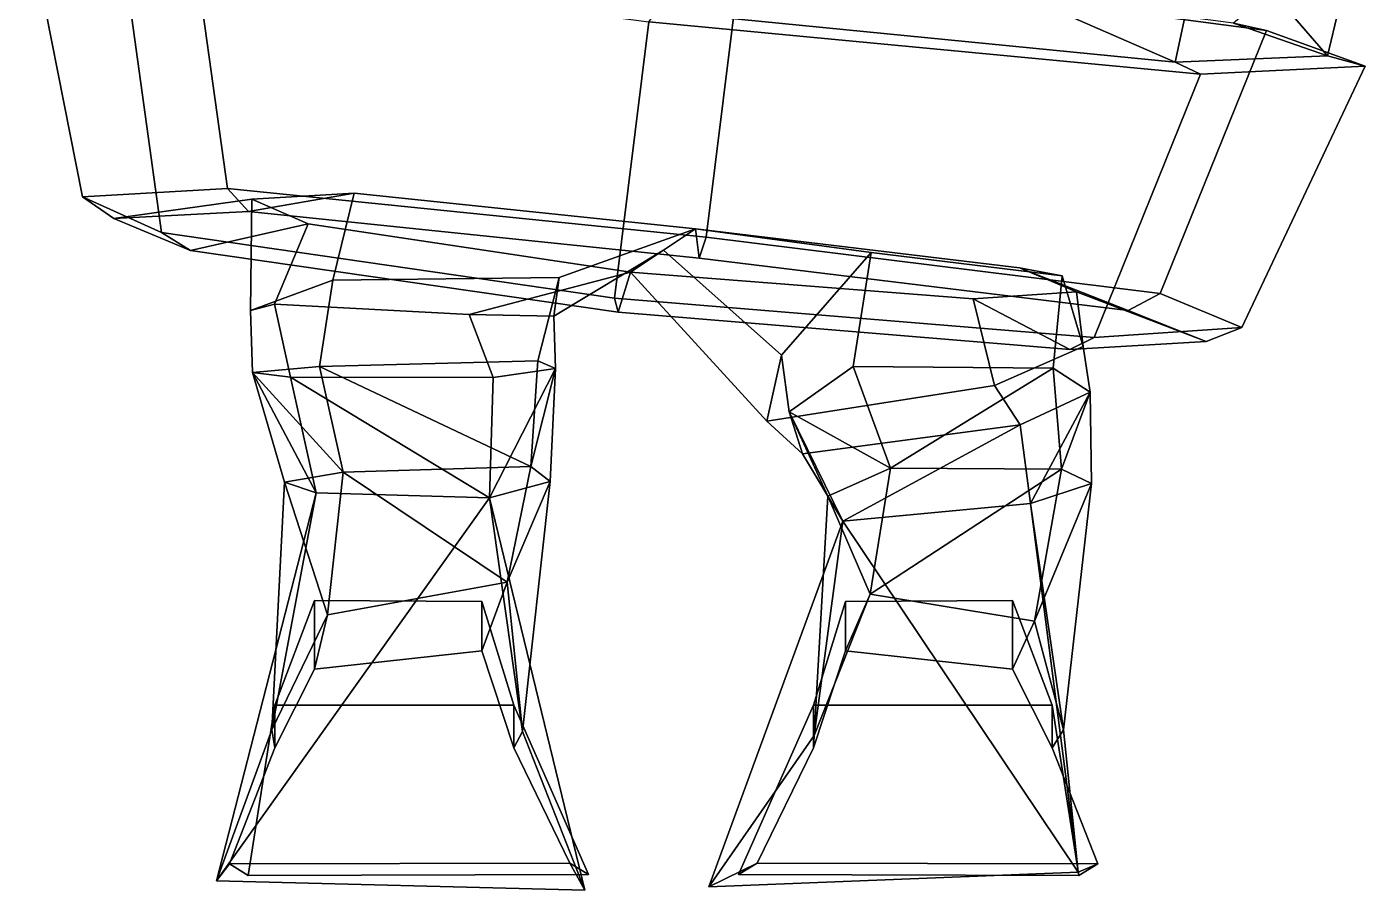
# Model space of a CAD drawing. Extents: x -163 to 138, y -156 to 341.
# Drawn here: x -127.6 to 136.6, y -155.9 to 14.4 of the extents above; entities that cross this region are included whole.
import ezdxf

# ---------------------------------------------------------------- set-up
doc = ezdxf.new("R2010")
doc.units = 0

msp = doc.modelspace()

# ---------------------------------------------------------------- linework, layer by layer
for points in [[(99.08065, 7.447617, -85.599899), (-3.19304, 17.464691, -109.316307), (1.64576, 49.901245, -101.599159)], [(99.08065, 7.447617, -85.599899), (1.64576, 49.901245, -101.599159), (105.295883, 36.311935, -75.666901)], [(-95.649208, 37.64682, 90.098267), (-127.579742, 36.396423, 8.336931), (-116.558609, -19.131927, 4.694824), (-87.981071, -17.503891, 86.66996)], [(6.489249, -27.09494, 114.730194), (13.276267, 27.396729, 117.289238), (-95.649208, 37.64682, 90.098267), (-87.981071, -17.503891, 86.66996)], [(-116.558609, -19.131927, 4.694824), (-127.579742, 36.396423, 8.336931), (-108.651245, 28.986725, -84.119797), (-100.983109, -26.163971, -87.548096)], [(129.182632, 8.658173, -7.971487), (99.08065, 7.447617, -85.599899), (105.295883, 36.311935, -75.666901)], [(129.182632, 8.658173, -7.971487), (105.295883, 36.311935, -75.666901), (135.698364, 35.979858, -9.418477)], [(110.586876, 15.11142, 68.575378), (129.182632, 8.658173, -7.971487), (135.698364, 35.979858, -9.418477)], [(-100.983109, -26.163971, -87.548096), (-108.651245, 28.986725, -84.119797), (-4.788312, 15.363968, -124.875107), (-11.583583, -39.132462, -127.432915)], [(6.489249, -27.09494, 114.730194), (96.116035, -38.238823, 74.931068), (117.12014, 13.68251, 76.531097), (13.276267, 27.396729, 117.289238)], [(13.276267, 27.396729, 117.289238), (117.12014, 13.68251, 76.531097), (110.586876, 15.11142, 68.575378), (12.504298, 27.959991, 105.039772)], [(104.118103, 5.022415, -97.686958), (-4.788312, 15.363968, -124.875107), (-3.19304, 17.464691, -109.316307), (99.08065, 7.447617, -85.599899)], [(83.113998, -46.898911, -99.286987), (-11.583583, -39.132462, -127.432915), (-4.788312, 15.363968, -124.875107), (104.118103, 5.022415, -97.686958)], [(117.12014, 13.68251, 76.531097), (96.116035, -38.238823, 74.931068), (112.245079, -44.902184, -9.894764), (136.602188, 6.641495, -8.508537)], [(136.602188, 6.641495, -8.508537), (129.182632, 8.658173, -7.971487), (110.586876, 15.11142, 68.575378), (117.12014, 13.68251, 76.531097)], [(104.118103, 5.022415, -97.686958), (99.08065, 7.447617, -85.599899), (129.182632, 8.658173, -7.971487), (136.602188, 6.641495, -8.508537)], [(112.245079, -44.902184, -9.894764), (83.113998, -46.898911, -99.286987), (104.118103, 5.022415, -97.686958), (136.602188, 6.641495, -8.508537)], [(-87.981071, -17.503891, 86.66996), (-116.558609, -19.131927, 4.694824), (-110.420715, -23.405655, 4.109475), (-83.78537, -22.046814, 77.772194)], [(-83.78537, -22.046814, 77.772194), (-110.420715, -23.405655, 4.109475), (-83.138351, -19.589233, 2.742839), (-62.94138, -18.401611, 61.318363)], [(6.489249, -27.09494, 114.730194), (-87.981071, -17.503891, 86.66996), (-83.78537, -22.046814, 77.772194), (5.127052, -31.2705, 102.258179)], [(5.127052, -31.2705, 102.258179), (-83.78537, -22.046814, 77.772194), (-62.94138, -18.401611, 61.318363), (4.406085, -25.465576, 81.481453)], [(-62.94138, -18.401611, 61.318363), (-83.138351, -19.589233, 2.742839), (-83.402046, -41.574127, 3.697751), (-67.151306, -35.585548, 42.013733)], [(4.406085, -25.465576, 81.481453), (-62.94138, -18.401611, 61.318363), (-67.151306, -35.585548, 42.013733), (-22.479437, -35.078705, 58.615498)], [(-116.558609, -19.131927, 4.694824), (-100.983109, -26.163971, -87.548096), (-95.291603, -29.710609, -76.403084), (-110.420715, -23.405655, 4.109475)], [(-110.420715, -23.405655, 4.109475), (-95.291603, -29.710609, -76.403084), (-72.033394, -24.457397, -60.508148), (-83.138351, -19.589233, 2.742839)], [(-83.138351, -19.589233, 2.742839), (-72.033394, -24.457397, -60.508148), (-78.715988, -40.310883, -39.626442), (-83.402046, -41.574127, 3.697751)], [(-100.983109, -26.163971, -87.548096), (-11.583583, -39.132462, -127.432915), (-10.866605, -41.923172, -112.045456), (-95.291603, -29.710609, -76.403084)], [(-95.291603, -29.710609, -76.403084), (-10.866605, -41.923172, -112.045456), (-8.435524, -34.018814, -90.58699), (-72.033394, -24.457397, -60.508148)], [(-72.033394, -24.457397, -60.508148), (-8.435524, -34.018814, -90.58699), (-40.271252, -42.34845, -66.984779), (-78.715988, -40.310883, -39.626442)], [(-1.888595, -29.658188, -2.862784), (4.406085, -25.465576, 81.481453), (-22.479437, -35.078705, 58.615498), (-23.533455, -42.676712, -4.050169)], [(21.380507, -50.403389, 0.039218), (39.096455, -30.114532, 58.656452), (4.406085, -25.465576, 81.481453), (-1.888595, -29.658188, -2.862784)], [(4.406085, -25.465576, 81.481453), (39.096455, -30.114532, 58.656452), (76.809349, -34.72731, 30.342609), (68.333183, -33.187119, 52.947689)], [(5.127052, -31.2705, 102.258179), (4.406085, -25.465576, 81.481453), (68.333183, -33.187119, 52.947689), (89.787041, -41.596352, 66.704407)], [(6.489249, -27.09494, 114.730194), (5.127052, -31.2705, 102.258179), (89.787041, -41.596352, 66.704407), (96.116035, -38.238823, 74.931068)], [(-8.435524, -34.018814, -90.58699), (-1.888595, -29.658188, -2.862784), (-23.533455, -42.676712, -4.050169), (-40.271252, -42.34845, -66.984779)], [(21.380507, -50.403389, 0.039218), (-1.888595, -29.658188, -2.862784), (-8.435524, -34.018814, -90.58699), (18.520185, -63.425636, -64.710442)], [(35.550079, -52.637367, 25.979971), (39.096455, -30.114532, 58.656452), (21.380507, -50.403389, 0.039218), (22.873512, -61.576935, 1.633331)], [(35.550079, -52.637367, 25.979971), (75.029213, -52.959702, 9.011797), (76.809349, -34.72731, 30.342609), (39.096455, -30.114532, 58.656452)], [(78.280807, -49.260147, -87.470871), (59.241169, -39.242905, -68.878822), (-8.435524, -34.018814, -90.58699), (-10.866605, -41.923172, -112.045456)], [(59.241169, -39.242905, -68.878822), (63.434776, -56.379524, -49.845867), (18.520185, -63.425636, -64.710442), (-8.435524, -34.018814, -90.58699)], [(68.333183, -33.187119, 52.947689), (76.809349, -34.72731, 30.342609), (80.896774, -48.650665, -9.648243), (79.637161, -37.922714, -7.636484)], [(89.787041, -41.596352, 66.704407), (68.333183, -33.187119, 52.947689), (79.637161, -37.922714, -7.636484), (105.227127, -47.694168, -9.641235)], [(-69.77755, -52.612366, 17.606943), (-67.151306, -35.585548, 42.013733), (-83.402046, -41.574127, 3.697751), (-83.044762, -53.776596, 2.247849)], [(-26.691467, -51.49852, 20.751299), (-22.479437, -35.078705, 58.615498), (-67.151306, -35.585548, 42.013733), (-69.77755, -52.612366, 17.606943)], [(-26.691467, -51.49852, 20.751299), (-23.205948, -52.995667, -6.808313), (-23.533455, -42.676712, -4.050169), (-22.479437, -35.078705, 58.615498)], [(75.029213, -52.959702, 9.011797), (82.279366, -57.697762, -9.520195), (80.896774, -48.650665, -9.648243), (76.809349, -34.72731, 30.342609)], [(83.113998, -46.898911, -99.286987), (78.280807, -49.260147, -87.470871), (-10.866605, -41.923172, -112.045456), (-11.583583, -39.132462, -127.432915)], [(79.637161, -37.922714, -7.636484), (80.896774, -48.650665, -9.648243), (63.434776, -56.379524, -49.845867), (59.241169, -39.242905, -68.878822)], [(105.227127, -47.694168, -9.641235), (79.637161, -37.922714, -7.636484), (59.241169, -39.242905, -68.878822), (78.280807, -49.260147, -87.470871)], [(96.116035, -38.238823, 74.931068), (89.787041, -41.596352, 66.704407), (105.227127, -47.694168, -9.641235), (112.245079, -44.902184, -9.894764)], [(-83.044762, -53.776596, 2.247849), (-83.402046, -41.574127, 3.697751), (-78.715988, -40.310883, -39.626442), (-75.528931, -54.736069, -17.421618)], [(-75.528931, -54.736069, -17.421618), (-78.715988, -40.310883, -39.626442), (-40.271252, -42.34845, -66.984779), (-35.539745, -54.765747, -33.13879)], [(-23.205948, -52.995667, -6.808313), (-35.539745, -54.765747, -33.13879), (-40.271252, -42.34845, -66.984779), (-23.533455, -42.676712, -4.050169)], [(112.245079, -44.902184, -9.894764), (105.227127, -47.694168, -9.641235), (78.280807, -49.260147, -87.470871), (83.113998, -46.898911, -99.286987)], [(82.279366, -57.697762, -9.520195), (68.499657, -64.158661, -25.255655), (63.434776, -56.379524, -49.845867), (80.896774, -48.650665, -9.648243)], [(-65.136322, -73.478828, 29.892244), (-69.77755, -52.612366, 17.606943), (-83.044762, -53.776596, 2.247849)], [(-28.10742, -72.317993, 33.142654), (-26.691467, -51.49852, 20.751299), (-69.77755, -52.612366, 17.606943)], [(-28.10742, -72.317993, 33.142654), (-69.77755, -52.612366, 17.606943), (-65.136322, -73.478828, 29.892244)], [(-28.10742, -72.317993, 33.142654), (-23.205948, -52.995667, -6.808313), (-26.691467, -51.49852, 20.751299)], [(22.873512, -61.576935, 1.633331), (21.380507, -50.403389, 0.039218), (18.520185, -63.425636, -64.710442), (25.504608, -69.866524, -26.739183)], [(42.902527, -72.672775, 42.170101), (35.550079, -52.637367, 25.979971), (22.873512, -61.576935, 1.633331)], [(42.902527, -72.672775, 42.170101), (75.029213, -52.959702, 9.011797), (35.550079, -52.637367, 25.979971)], [(-65.136322, -73.478828, 29.892244), (-83.044762, -53.776596, 2.247849), (-76.687584, -75.448769, 15.736298)], [(-76.687584, -75.448769, 15.736298), (-83.044762, -53.776596, 2.247849), (-70.437996, -77.511696, -2.178481)], [(-70.437996, -77.511696, -2.178481), (-83.044762, -53.776596, 2.247849), (-75.528931, -54.736069, -17.421618)], [(-70.437996, -77.511696, -2.178481), (-75.528931, -54.736069, -17.421618), (-36.263844, -78.522408, -16.196922)], [(-36.263844, -78.522408, -16.196922), (-75.528931, -54.736069, -17.421618), (-35.539745, -54.765747, -33.13879)], [(-36.263844, -78.522408, -16.196922), (-35.539745, -54.765747, -33.13879), (-23.205948, -52.995667, -6.808313)], [(-24.270231, -75.338257, 7.80922), (-36.263844, -78.522408, -16.196922), (-23.205948, -52.995667, -6.808313)], [(-28.10742, -72.317993, 33.142654), (-24.270231, -75.338257, 7.80922), (-23.205948, -52.995667, -6.808313)], [(42.902527, -72.672775, 42.170101), (76.630013, -72.842453, 27.055836), (75.029213, -52.959702, 9.011797)], [(76.630013, -72.842453, 27.055836), (82.279366, -57.697762, -9.520195), (75.029213, -52.959702, 9.011797)], [(68.499657, -64.158661, -25.255655), (25.504608, -69.866524, -26.739183), (18.520185, -63.425636, -64.710442), (63.434776, -56.379524, -49.845867)], [(70.507851, -79.653664, -4.629234), (68.499657, -64.158661, -25.255655), (82.279366, -57.697762, -9.520195)], [(82.59774, -75.717491, 10.065603), (70.507851, -79.653664, -4.629234), (82.279366, -57.697762, -9.520195)], [(76.630013, -72.842453, 27.055836), (82.59774, -75.717491, 10.065603), (82.279366, -57.697762, -9.520195)], [(42.902527, -72.672775, 42.170101), (22.873512, -61.576935, 1.633331), (30.512785, -78.167618, 19.758963)], [(33.483822, -83.151566, -6.576158), (22.873512, -61.576935, 1.633331), (25.504608, -69.866524, -26.739183)], [(30.512785, -78.167618, 19.758963), (22.873512, -61.576935, 1.633331), (33.483822, -83.151566, -6.576158)], [(33.483822, -83.151566, -6.576158), (25.504608, -69.866524, -26.739183), (68.499657, -64.158661, -25.255655)], [(70.507851, -79.653664, -4.629234), (33.483822, -83.151566, -6.576158), (68.499657, -64.158661, -25.255655)], [(-68.237831, -101.641014, 13.113707), (-65.136322, -73.478828, 29.892244), (-76.687584, -75.448769, 15.736298)], [(-68.237831, -101.641014, 13.113707), (-32.789177, -95.165634, 18.525087), (-65.136322, -73.478828, 29.892244)], [(-32.789177, -95.165634, 18.525087), (-28.10742, -72.317993, 33.142654), (-65.136322, -73.478828, 29.892244)], [(-32.789177, -95.165634, 18.525087), (-24.270231, -75.338257, 7.80922), (-28.10742, -72.317993, 33.142654)], [(38.877148, -97.526833, 24.469915), (42.902527, -72.672775, 42.170101), (30.512785, -78.167618, 19.758963)], [(38.877148, -97.526833, 24.469915), (76.630013, -72.842453, 27.055836), (42.902527, -72.672775, 42.170101)], [(71.322296, -102.842316, 9.703422), (76.630013, -72.842453, 27.055836), (38.877148, -97.526833, 24.469915)], [(71.322296, -102.842316, 9.703422), (82.59774, -75.717491, 10.065603), (76.630013, -72.842453, 27.055836)], [(-79.217697, -124.270416, -2.27233), (-68.237831, -101.641014, 13.113707), (-76.687584, -75.448769, 15.736298)], [(-79.217697, -124.270416, -2.27233), (-76.687584, -75.448769, 15.736298), (-70.437996, -77.511696, -2.178481)], [(-29.737665, -124.616562, -8.191404), (-36.263844, -78.522408, -16.196922), (-24.270231, -75.338257, 7.80922)], [(-29.737665, -124.616562, -8.191404), (-24.270231, -75.338257, 7.80922), (-32.789177, -95.165634, 18.525087)], [(77.072891, -124.313004, -9.199383), (70.507851, -79.653664, -4.629234), (82.59774, -75.717491, 10.065603)], [(77.072891, -124.313004, -9.199383), (82.59774, -75.717491, 10.065603), (71.322296, -102.842316, 9.703422)], [(-90.158722, -154.102951, -27.142935), (-79.217697, -124.270416, -2.27233), (-70.437996, -77.511696, -2.178481)], [(-90.158722, -154.102951, -27.142935), (-70.437996, -77.511696, -2.178481), (-36.263844, -78.522408, -16.196922)], [(-17.455301, -155.935959, -37.682053), (-90.158722, -154.102951, -27.142935), (-36.263844, -78.522408, -16.196922)], [(-17.455301, -155.935959, -37.682053), (-36.263844, -78.522408, -16.196922), (-29.737665, -124.616562, -8.191404)], [(27.806213, -125.435272, -2.013502), (38.877148, -97.526833, 24.469915), (30.512785, -78.167618, 19.758963)], [(27.806213, -125.435272, -2.013502), (30.512785, -78.167618, 19.758963), (33.483822, -83.151566, -6.576158)], [(79.971443, -152.397491, -37.579575), (33.483822, -83.151566, -6.576158), (70.507851, -79.653664, -4.629234)], [(79.971443, -152.397491, -37.579575), (70.507851, -79.653664, -4.629234), (77.072891, -124.313004, -9.199383)], [(7.03658, -155.255875, -28.859024), (27.806213, -125.435272, -2.013502), (33.483822, -83.151566, -6.576158)], [(7.03658, -155.255875, -28.859024), (33.483822, -83.151566, -6.576158), (79.971443, -152.397491, -37.579575)], [(-32.789177, -95.165634, 18.525087), (-68.237831, -101.641014, 13.113707), (-70.777412, -112.334427, 35.947453), (-37.787899, -108.736435, 35.947453)], [(-29.737665, -124.616562, -8.191404), (-32.789177, -95.165634, 18.525087), (-37.787899, -108.736435, 35.947453), (-31.473774, -127.827744, 43.725594)], [(27.806213, -125.435272, -2.013502), (27.673773, -127.827744, 43.725594), (33.987896, -108.736435, 35.947453), (38.877148, -97.526833, 24.469915)], [(38.877148, -97.526833, 24.469915), (33.987896, -108.736435, 35.947453), (66.977409, -112.334427, 35.947453), (71.322296, -102.842316, 9.703422)], [(-31.473774, -119.444244, 102.617195), (-37.787899, -98.998032, 87.801697), (-70.777412, -98.812729, 87.801697), (-78.613716, -119.444244, 102.617195)], [(-78.613716, -119.444244, 102.617195), (-70.777412, -98.812729, 87.801697), (-70.777412, -112.334427, 35.947453), (-78.613716, -127.827744, 43.725594)], [(-37.787899, -98.998032, 87.801697), (-37.787899, -108.736435, 35.947453), (-70.777412, -112.334427, 35.947453), (-70.777412, -98.812729, 87.801697)], [(-31.473774, -119.444244, 102.617195), (-31.473774, -127.827744, 43.725594), (-37.787899, -108.736435, 35.947453), (-37.787899, -98.998032, 87.801697)], [(27.673773, -119.444244, 102.617195), (74.813721, -119.444244, 102.617195), (66.977409, -98.812729, 87.801697), (33.987896, -98.998032, 87.801697)], [(27.673773, -119.444244, 102.617195), (33.987896, -98.998032, 87.801697), (33.987896, -108.736435, 35.947453), (27.673773, -127.827744, 43.725594)], [(33.987896, -98.998032, 87.801697), (66.977409, -98.812729, 87.801697), (66.977409, -112.334427, 35.947453), (33.987896, -108.736435, 35.947453)], [(74.813721, -119.444244, 102.617195), (74.813721, -127.827744, 43.725594), (66.977409, -112.334427, 35.947453), (66.977409, -98.812729, 87.801697)], [(-79.217697, -124.270416, -2.27233), (-78.613716, -127.827744, 43.725594), (-70.777412, -112.334427, 35.947453), (-68.237831, -101.641014, 13.113707)], [(77.072891, -124.313004, -9.199383), (71.322296, -102.842316, 9.703422), (66.977409, -112.334427, 35.947453), (74.813721, -127.827744, 43.725594)], [(-83.890282, -153.02951, 102.617195), (-78.613716, -119.444244, 102.617195), (-78.613716, -127.827744, 43.725594), (-87.594154, -150.723206, 36.317848)], [(-16.70689, -152.844193, 102.617195), (-31.473774, -119.444244, 102.617195), (-78.613716, -119.444244, 102.617195), (-83.890282, -153.02951, 102.617195)], [(-16.70689, -152.844193, 102.617195), (-20.410763, -150.61731, 32.613968), (-31.473774, -127.827744, 43.725594), (-31.473774, -119.444244, 102.617195)], [(12.906889, -152.844193, 102.617195), (80.090286, -153.02951, 102.617195), (74.813721, -119.444244, 102.617195), (27.673773, -119.444244, 102.617195)], [(12.906889, -152.844193, 102.617195), (27.673773, -119.444244, 102.617195), (27.673773, -127.827744, 43.725594), (16.610764, -150.61731, 32.613968)], [(80.090286, -153.02951, 102.617195), (83.794151, -150.723206, 36.317848), (74.813721, -127.827744, 43.725594), (74.813721, -119.444244, 102.617195)], [(-90.158722, -154.102951, -27.142935), (-87.594154, -150.723206, 36.317848), (-78.613716, -127.827744, 43.725594), (-79.217697, -124.270416, -2.27233)], [(-17.455301, -155.935959, -37.682053), (-29.737665, -124.616562, -8.191404), (-31.473774, -127.827744, 43.725594), (-20.410763, -150.61731, 32.613968)], [(7.03658, -155.255875, -28.859024), (16.610764, -150.61731, 32.613968), (27.673773, -127.827744, 43.725594), (27.806213, -125.435272, -2.013502)], [(79.971443, -152.397491, -37.579575), (77.072891, -124.313004, -9.199383), (74.813721, -127.827744, 43.725594), (83.794151, -150.723206, 36.317848)], [(-90.158722, -154.102951, -27.142935), (-17.455301, -155.935959, -37.682053), (-20.410763, -150.61731, 32.613968), (-87.594154, -150.723206, 36.317848)], [(-83.890282, -153.02951, 102.617195), (-87.594154, -150.723206, 36.317848), (-20.410763, -150.61731, 32.613968), (-16.70689, -152.844193, 102.617195)], [(79.971443, -152.397491, -37.579575), (83.794151, -150.723206, 36.317848), (16.610764, -150.61731, 32.613968), (7.03658, -155.255875, -28.859024)], [(80.090286, -153.02951, 102.617195), (12.906889, -152.844193, 102.617195), (16.610764, -150.61731, 32.613968), (83.794151, -150.723206, 36.317848)]]:
    msp.add_3dface(points)

doc.saveas('drawing.dxf')
